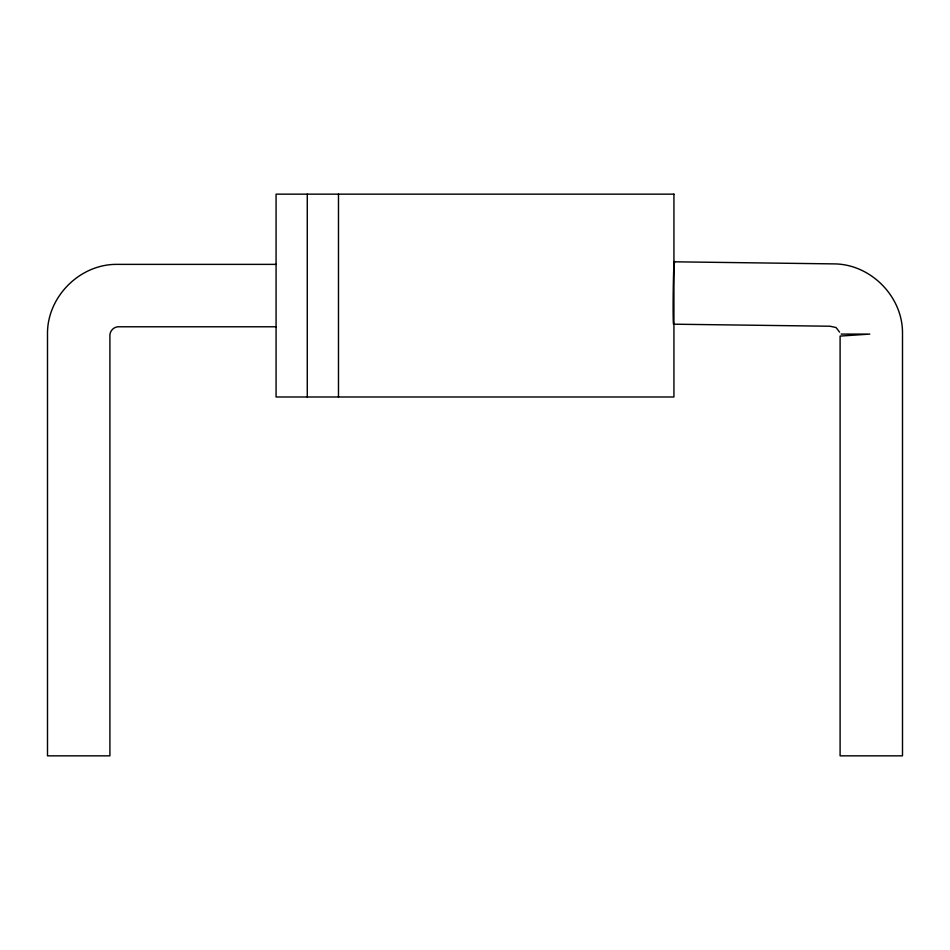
<?xml version="1.0" encoding="UTF-8"?>
<svg xmlns="http://www.w3.org/2000/svg" width="950" height="950" viewBox="0 0 950 950"><rect width="100%" height="100%" fill="white"/><g stroke="black" fill="none" stroke-linecap="round" stroke-linejoin="round"><path stroke-width="1.43" d="M276.07 264.373L115.663 264.373C79.551 264.777 47.904 296.424 47.5 332.536L47.5 755.844L109.903 755.844L109.903 336.621C109.309 330.956 114.083 326.171 119.759 326.776L276.07 326.776M841.154 334.091L869.808 334.091L840.097 336.086L840.097 755.844L902.5 755.844L902.5 332.001C902.084 295.996 870.592 264.361 834.563 263.898L674.357 261.808M673.502 324.188L830.039 326.23L836.059 327.536L839.574 332.12M338.485 194.156L338.485 396.993M307.277 194.156L307.277 396.993M673.704 323.321A31.208 0.724 -89.3 0 1 673.217 292.279A31.208 0.724 -89.3 0 1 674.524 263.055M673.93 194.156L276.07 194.156L276.07 396.993L673.93 396.993L673.93 194.156"/></g></svg>
